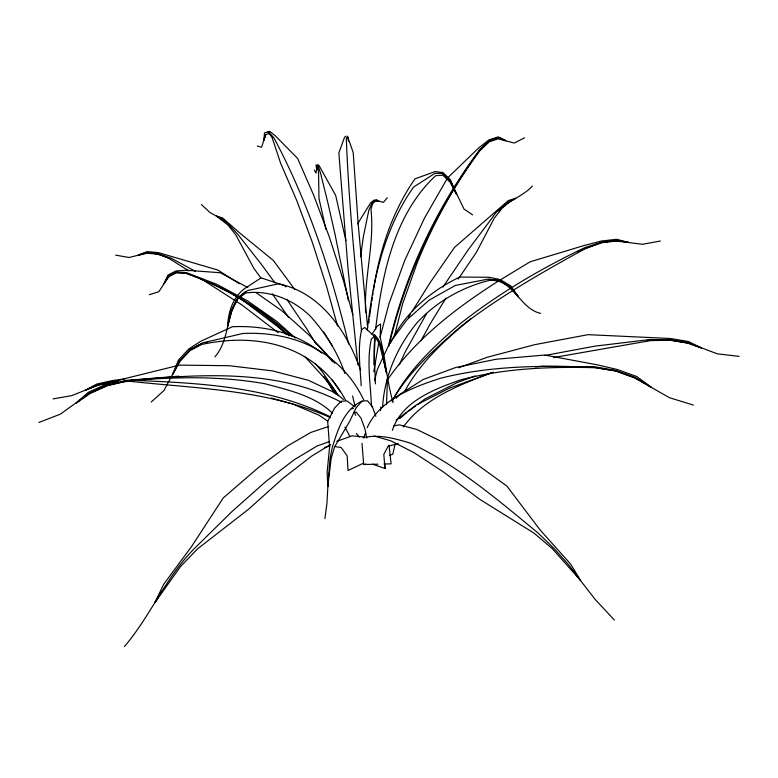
<?xml version="1.0" encoding="UTF-8"?>
<svg xmlns="http://www.w3.org/2000/svg" width="778" height="778" viewBox="0 0 778 778"><rect width="100%" height="100%" fill="white"/><g stroke="black" fill="none" stroke-linecap="round" stroke-linejoin="round"><path stroke-width="1.17" d="M365.602 312.571C363.89 277.882 374.724 243.815 370.96 209.253L372.915 202.64M386.549 404.288L387.463 378.04M380.578 410.687L380.714 407.089M373.819 364.746L375.191 336.864M367.362 330.417L367.498 327.995C373.275 278.689 384.439 228.255 413.575 187.08L434.912 173.338L442.838 173.465L450.374 180.797L464.038 209.097L472.616 214.893M368.947 322.841L369.151 319.223M328.326 478.207L326.954 503.162L324.912 518.683M374.831 336.242L374.062 349.76L375.414 383.865M382.611 407.04C384.342 376.173 397.364 346.618 416.93 322.88C436.254 301.845 461.519 287.432 489.138 280.43L489.401 280.459C513.422 278.349 519.441 308.72 540.622 313.378M272.358 137.142L269.314 133.573L265.93 134.438L263.82 140.176L264.52 132.882L269.878 131.433L275.461 135.956L297.624 158.43L313.699 195.239L329.211 236.629L343.526 280.955L352.842 314.74M314.341 170.051L316.072 173.105L317.064 165.5L318.358 166.628L320.439 172.813L327.538 201.337L335.094 234.616L348.418 300.678M360.613 256.857L363.307 236.998L368.86 210.118L371.845 203.359L376.562 199.674L379.236 201.502L375.463 201.064L371.952 203.924M375.55 329.59C382.086 274.858 393.726 214.991 435.651 175.663L442.906 175.225L450.112 182.246L456.569 194.529L450.491 179.893L442.964 172.56L435.174 171.549L414.966 178.862C391.947 211.937 379.343 251.158 373.352 290.729M344.878 373.547C337.652 352.006 325.136 332.624 309.965 315.829C292.771 299.442 269.694 289.902 245.78 292.966L237.98 298.771L231.854 310.597L227.614 326.04C228.236 312.25 232.632 298.12 243.767 289.202L261.077 277.872L284.164 285.536L286.071 286.897M369.501 316.85L371.427 303.79M371.777 301.417L372.302 297.857M372.652 295.484L373.002 293.102M373.79 371.738L378.867 341.892M325.963 229.529L318.97 198.4L318.552 172.269L317.346 166.035L316.033 164.878L316.646 169.303L317.2 166.268M263.898 140.244L265.386 134.643M227.711 326.108L231.465 309.965L237.728 297.886L245.741 291.419M115.669 255.145L128.992 257.499L138.669 255.116L147.013 251.615L158.449 252.636L217.898 270.063L239.216 283.649M395.156 443.781L392.812 454.206L389.506 455.383M316.597 169.273L317.813 164.576L319.145 165.724L335.707 195.502L345.879 240.635M222.177 219.406L216.478 216.051L222.664 217.957L240.032 233.244L273.292 260.406L294.911 289.63M456.598 194.422L450.277 181.293L442.906 174.116M394.621 335.26L402.596 303.916L416.95 263.402A285.137 153.966 -66 0 1 480.279 150.173L489.401 141.742L498.105 138.873L514.307 143.055L524.605 137.803M374.5 380.627L377.418 369.219L383.097 357.141M360.564 370.279C347.348 331.905 320.799 292.372 278.514 283.814L247.637 290.554L238.447 297.332C225.902 315.382 229.549 340.025 214.913 356.878M380.102 337.224L389.049 303.41L404.725 260.484L424.438 218.18L447.467 178.065L478.489 148.092L488.895 139.933L497.978 136.947L505.69 140.614L499.145 137.317L490.062 140.312L480.804 148.87C437.508 207.532 405.61 274.76 388.961 345.811M388.523 345.743C404.755 274.77 436.4 207.609 479.958 149.327L489.44 140.935L498.338 137.998M392.365 430.351C401.662 401.536 434.143 389.243 460.255 380.004C504.465 368.179 550.416 366.496 595.938 367.741L616.001 371.135L634.809 377.962L669.44 397.694L693.373 405.075M346.784 137.327L346.327 138.815C348.787 203.146 355.264 267.243 361.546 331.292M257.294 146.021L261.612 147.207L265.648 134.584M363.841 437.771L365.31 433.307M367.148 427.715C380.053 399.415 412.311 387.532 439.988 378.4C490.033 365.602 541.926 365.29 593.225 367.265L615.592 370.766L635.237 377.904L650.875 386.89L636.871 376.601L617.246 369.482L597.543 364.892L544.736 355.04L496.247 359.222L455.548 367.537L423.135 379.518L399.27 394.689L396.216 398.258M582.158 249.826L601.53 242.736L616.283 241.034L642.579 244.282L660.376 241.015M662.837 340.171L670.004 340.19L687.334 343.059L701.279 347.892L688.355 341.493L670.286 338.488L588.09 334.666L534.797 344.644L487.077 357.326L458.709 367.751M345.568 400.271A243.397 160.239 -49.7 0 0 201.794 344.459L189.997 350.625L180.058 361.332L172.531 374.607L178.502 360.068L188.869 348.894L200.831 341.221L232.437 326.731A256.263 169.079 -49.7 0 1 321.684 353.037M399.299 364.756L405.396 351.617L426.655 313.378M384.128 354.943L389.807 342.855L407.157 319.544L429.164 300.143L455.305 285.458L488.01 279.137L499.67 280.498L510.154 286.722L518.411 296.7L510.611 285.789L500.137 279.565L488.963 277.279L459.808 277.056C430.487 290.953 404.278 313.437 390.439 343.186M288.998 335.833C259.881 307.777 224.239 286.926 186.195 273.448L176.373 272.893L168.962 276.686L164.139 283.571L167.649 276.209L175.381 272.242L185.388 272.884C224.336 286.975 261.223 307.757 291.604 336.096M149.347 294.697L158.819 291.75L164.177 283.562L168.281 274.916L176.003 270.948L186.632 270.277L220.242 272.718L247.851 287.568M155.046 602.182L163.788 584.113L191.767 546.244L223.247 497.939L258.16 467.782L287.354 446.076L310.83 432.442L328.647 426.461M179.621 360.846L164.022 390.449L151.233 401.993M421.063 340.667L430.205 323.833L445.93 298.188M164.139 283.571L167.931 277.056M404.725 391.266C420.48 362.12 445.687 339.296 471.011 318.542M387.045 380.491C415.267 339.13 456.209 307.932 498.066 281.257M392.034 401.234C408.265 372.02 434.124 349.876 458.923 328.131C498.319 297.06 542.13 272.485 585.883 248.201L602.561 242.24L617.956 240.47L628.507 242.454M392.404 400.699C408.703 369.599 434.805 345.461 461.189 322.958C499.359 293.073 541.235 268.4 584.968 247.569L601.705 242.191L616.779 240.451L628.605 242.435M357.559 223.899L370.552 202.951L374.218 199.985L383.496 202.319L387.279 197.709M442.876 287.121L468.084 249.962L492.396 217.587C501.898 201.969 520.745 198.818 532.444 185.942M161.95 591.299L155.182 602.172L180.593 566.462L197.476 548.918L248.59 509.22L282.91 478.392L311.579 456.161L330.582 444.569M408.499 317.239L410.405 314.186M412.311 311.142L430.088 282.686L454.527 247.394L508.316 200.559L515.678 198.341L508.987 201.92L501.946 207.736M372.059 334.248L377.058 326.283L380.588 324.008L380.15 337.555C385.703 358.998 386.773 381.288 393.123 402.576M458.271 279.02L476.399 252.296L494.312 218.093L502.413 207.862L510.66 201.045L515.678 198.341M518.411 296.7L510.076 286.849L499.826 280.761L488.817 279.321M403.276 427.005C424.282 397.821 460.751 384.42 493.233 372.166M260.912 278.057L253.774 268.216L235.812 234.888L228.08 225.124L216.478 216.051M124.402 646.567C150.504 616.05 165.5 577.665 193.975 548.947L232.564 510.981L266.232 481.183L294.434 459.623L317.132 445.959L328.987 441.748M399.736 418.603L406.875 412.496M375.891 416.327L372.215 406.349L367.43 400.758L362.023 401.127L356.081 407.876L349.701 421.297L334.579 446.893L331.175 458.446L327.781 486.435L327.139 472.129L329.609 446.912L327.655 421.423L334.589 408.022L341.046 401.292L346.91 400.913L354.7 406.7M362.023 401.127C343.633 409.734 337.701 430.088 332.148 447.914L330.018 458.845L327.781 486.435M498.766 211.013L500.303 209.311M332.401 413.099C314.293 395.652 288.482 390.118 264.967 383.758C219.104 375.638 172.346 376.746 126.162 381.23L107.16 385.781L90.141 393.444L76.332 402.926L88.439 392.248L106.197 384.244L125.151 378.536L179.494 365.125L229.15 365.699L272.407 370.863L308.341 380.267L336.32 393.493L343.458 399.513M345.87 136.199L344.557 137.2L338.848 152.896L347.922 267.418L357.87 364.746M396.099 420.11L415.987 405.202L449.451 388.144L490.937 372.993M408.771 411.076L415.394 406.106M417.29 404.686L424.866 399.017L456.997 382.63L475.193 375.969M76.332 402.926L89.169 393.474L106.936 385.46L127.631 380.705C198.536 374.237 276.258 368.286 341.552 402.304M125.394 378.818L112.567 380.539L96.832 384.021L85.668 390.06L71.761 395.632L53.03 398.9M379.236 201.502L375.424 200.452M500.128 280.002L530.1 261.816L584.045 245.537L601.219 241.054L616.604 239.284L628.536 242.435M189.715 349.954L201.881 343.224M577.879 252.053L580.018 250.934M168.466 276.132L176.032 272.242L186.107 272.514L216.79 284.31L238.01 295.728M650.758 386.948L635.432 377.612L616.205 370.629L595.413 366.866L542.577 366.253L535.342 366.837M363.268 463.27L348.067 470.505L347.163 455.869L341.182 447.525L334.482 446.504M85.716 390.021L97.25 385.071L112.674 381.658L118.402 381.201M97.843 385.314L85.745 390.031L96.472 385.635L112.946 381.979M38.9 422.464L60.402 414.129L89.47 393.153L106.858 385.314L126.513 380.364L178.755 376.182M336.757 441.35L352.006 435.875L363.968 436.973M169.468 258.228L158.148 254.221L147.188 253.239L138.698 255.135C148.121 250.049 159.821 254.348 169.089 258.49L188.83 270.909M324.533 447.593L330.018 445.823M138.601 255.116L146.711 252.704L157.915 253.706L171.102 258.17L195.434 271.337M398.287 443.771L388.173 446.115L383.797 454.459L385.022 468.473L372.516 464.165M393.697 425.867L399.328 424.866L416.755 429.446L440.474 440.951L470.544 459.759L506.955 486.153L540.175 530.061L570.527 563.953L580.592 580.398L568.455 564.575L553.508 547.907L537.462 532.453C497.424 499.641 457.503 465.166 410.239 443.081C395.098 438.646 378.857 433.793 363.102 437.8M544.464 355.546L595.18 346.113L650.077 339.529L670.325 339.762L688.034 342.709L717.326 353.844L739.1 356.353M553.498 357.559L650.437 340.618L671.015 340.2L689.114 343.205L701.221 347.97M362.003 443.363L363.686 464.515L366.02 464.106M205.373 342.709L207.707 342.369M646.868 340.608L650.408 340.151M351.179 408.674L353.368 408.46M123.624 381.21L129.556 380.792M112.227 382.144L115.669 381.998M121.397 381.745L130.276 381.337C197.554 388.66 267.632 389.613 330.465 417.611M580.592 580.398L552.108 548.49L533.951 533.086L479.374 499.097L443.625 472.071L414.149 452.757L390.964 440.854L373.994 436.001M363.686 464.515L377.991 464.165M383.953 464.019L391.11 463.844L389 445.191M354.116 412.194L356.246 412.243L360.934 418.01L364.94 429.018L366.808 438.024M131.482 380.286C198.458 382.922 268.78 386.267 329.814 416.609M131.19 380.812L133.612 380.928M361.196 385.82C360.136 367.187 357.491 348.087 361.624 329.668L364.717 327.489L376.562 338.342L379.946 345.84L386.578 372.798C382.406 360.331 384.575 343.847 374.053 334.316M271.298 398.054L292.927 404.122L319.048 415.219L327.849 421.17M500.419 138.756L505.651 140.653M216.381 216.089C225.163 219.668 231.231 227.341 237.562 234.061L261.466 264.423L274.945 282.861M386.481 372.818L384.351 361.819M240.13 296.865L247.56 300.862L276.744 321.382L295.329 337.973M216.449 216.099L209.934 212.491L201.376 204.526M172.531 374.607L179.562 360.895L189.997 349.672L203.097 342.758L242.804 333.509A257.985 168.807 -49.8 0 1 363.783 399.97M200.899 278.621L241.666 304.781L278.3 332.78M232.272 293.685L244.35 301.426L277.756 326.682L286.625 334.676M255.991 292.596L282.297 311.103L309.722 335.678L332.644 361.721M315.1 342.544L320.448 347.358L334.88 363.307M305.258 357.102L332.109 386.433L336.932 393.386M377.865 339.753L374.383 336.436L371.339 339.062C366.642 360.525 370.338 382.747 371.417 404.414L371.66 406.836M614.367 619.998L595.209 599.468L572.375 570.05M269.139 132.639L273.924 137.901C308.545 202.611 331.428 273 348.68 344.129M323.833 376.61L336.047 394.349M315.401 363.734L322.471 371.962L338.255 395.759M356.314 433.463L359.368 437.061M268.04 131.959L272.008 137.268L280.683 163.39L296.671 200.364L312.173 241.909L326.546 286.372L337.584 326.089M272.319 293.802L288.648 317.541M332.245 379.965L340.278 391.704M286.917 299.481L306.629 328.686L315.887 343.759M323.687 331.963L332.449 346.093M327.237 380.423L333.966 392.871M344.965 427.083L349.847 436.409M354.311 412.019L355.634 415.345M352.59 395.953L355.089 406.593M348.505 141.197L347.445 136.15L353.202 152.498L358.162 223.733L367.644 327.742M384.633 463.795L385.022 468.473"/></g></svg>
